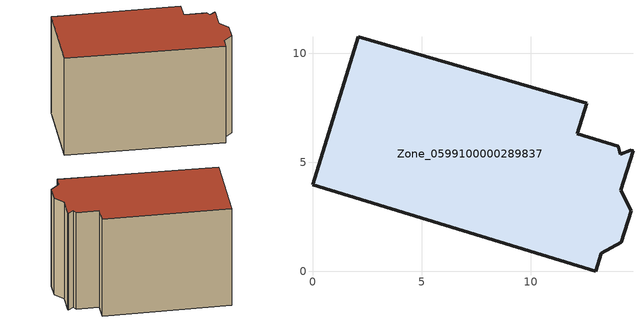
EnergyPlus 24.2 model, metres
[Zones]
Zone_0599100000289837
 floor ground (C_G): 2.1,10.76 12.56,7.71 12.13,6.31 14,5.73 14.08,5.37 14.58,5.55 14.68,5.52 14.12,3.73 14.6,2.79 14.15,1.33 13.23,0.84 12.97,0 0,3.97 z0
 wall outside (C_F): 14.68,5.52 14.58,5.55 14.08,5.37 14,5.73 12.13,6.31 12.56,7.71 2.1,10.76 0,3.97 12.97,0 13.23,0.84 14.15,1.33 14.6,2.79 14.12,3.73 14.68,5.52 z0:9.2
 roof outside (C_R): 14.08,5.37 14,5.73 12.13,6.31 12.56,7.71 2.1,10.76 0,3.97 12.97,0 13.23,0.84 14.15,1.33 14.6,2.79 14.12,3.73 14.68,5.52 14.58,5.55 z9.2
[BUILDING]
Pand.0599100000289837: North Axis=0; Terrain=City; Loads Convergence Tolerance Value=0.04; Temperature Convergence Tolerance Value=0.4; Solar Distribution=FullExterior; Maximum Number of Warmup Days=25; Minimum Number of Warmup Days=1
[Site:Location]
Rotterdam.The.Hague.AP_ZH_NLD Design_Conditions: Latitude=51.96; Longitude=4.45; Time Zone=1; Elevation=-4.5
[SITE:GROUNDTEMPERATURE:BUILDINGSURFACE]
18, 18, 18, 18, 18, 18, 18, 18, 18, 18, 18, 18
[MATERIAL] Thermal Absorptance=0.9; Solar Absorptance=0.7; Visible Absorptance=0.7
Name | Roughness | Thickness | Conductivity | Density | Specific Heat
G.TC.1946 | MediumSmooth | 0.15 | 1 | 540 | 1210
F.TC.1946 | Rough | 0.3 | 0.857143 | 1920 | 840
R.TC.1946 | MediumRough | 0.2 | 0.909091 | 1500 | 1000
[CONSTRUCTION]
C_G: G.TC.1946
C_F: F.TC.1946
C_R: R.TC.1946
[ZONE]
Zone_0599100000289837: Type=1; Multiplier=1; Ceiling Height=Autocalculate; Volume=Autocalculate; Floor Area=autocalculate; Part of Total Floor Area=Yes
[ZONEINFILTRATION:DESIGNFLOWRATE]
Infil_Zone_0599100000289837: Zone or ZoneList or Space or SpaceList=Zone_0599100000289837; Schedule=AlwaysOn; Design Flow Rate Calculation Method=Flow/Area; Flow Rate per Floor Area=0.003; Constant Term Coefficient=1; Temperature Term Coefficient=0; Velocity Term Coefficient=0; Velocity Squared Term Coefficient=0
[HVACTEMPLATE:ZONE:IDEALLOADSAIRSYSTEM]
Zone_0599100000289837: Maximum Heating Supply Air Temperature=50; Minimum Cooling Supply Air Temperature=13; Maximum Heating Supply Air Humidity Ratio=0.0156; Minimum Cooling Supply Air Humidity Ratio=0.0077; Heating Limit=NoLimit; Cooling Limit=NoLimit; Dehumidification Control Type=ConstantSensibleHeatRatio; Cooling Sensible Heat Ratio=0.7; Dehumidification Setpoint=60; Humidification Control Type=None; Humidification Setpoint=30; Outdoor Air Method=None; Outdoor Air Flow Rate per Person=0.00944; Outdoor Air Flow Rate per Zone Floor Area=0; Outdoor Air Flow Rate per Zone=0; Demand Controlled Ventilation Type=None; Outdoor Air Economizer Type=NoEconomizer; Heat Recovery Type=None; Sensible Heat Recovery Effectiveness=0.7; Latent Heat Recovery Effectiveness=0.65
[ZONECONTROL:THERMOSTAT]
ThermostatControl_Zone_0599100000289837: Zone or ZoneList=Zone_0599100000289837; Control Type Schedule=DualSetpointControlType; Control 1=Thermostat_Zone_0599100000289837; Temperature Difference Between Cutout And Setpoint=0
[THERMOSTATSETPOINT:DUALSETPOINT]
Thermostat_Zone_0599100000289837: Heating Setpoint Temperature Schedule=HeatingSetpoint_Zone_0599100000289837; Cooling Setpoint Temperature Schedule=CoolingSetpoint_Zone_0599100000289837
[SCHEDULE:COMPACT]
HeatingSetpoint_Zone_0599100000289837: Through: 12/31, For: AllDays, Until: 24:00, 21
CoolingSetpoint_Zone_0599100000289837: Through: 12/31, For: AllDays, Until: 24:00, 24
DualSetpointControlType: Through: 12/31, For: AllDays, Until: 24:00, 4
AlwaysOn: Through: 12/31, For: AllDays, Until: 24:00, 1
